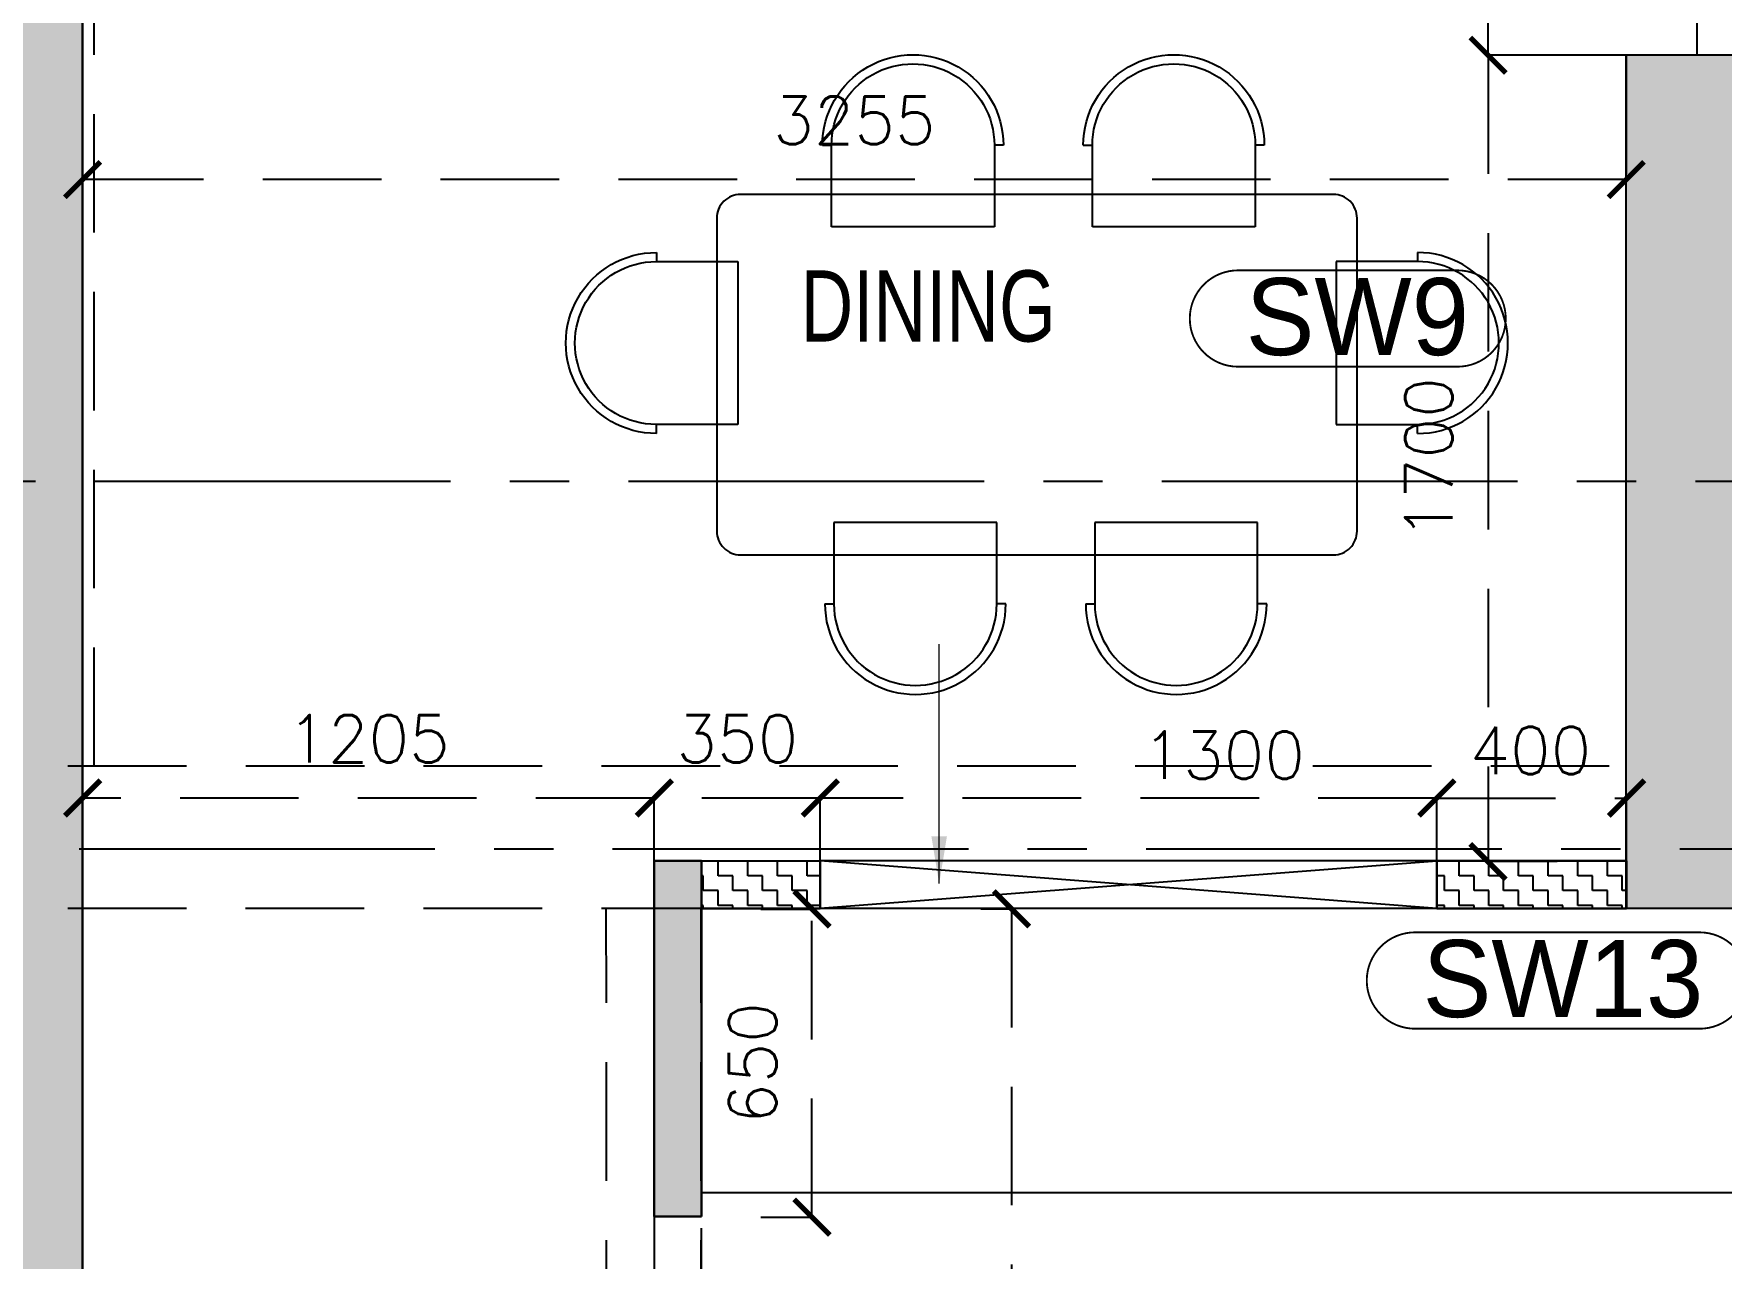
# Model space of a CAD drawing. Header units: millimetres. Extents: x 1167879 to 1231451, y -5731814 to -5645217.
# Drawn here: x 1206244 to 1209803, y -5708838 to -5706256 of the extents above; entities that cross this region are included whole.
import ezdxf

# ---------------------------------------------------------------- set-up
doc = ezdxf.new("R2010")
doc.units = ezdxf.units.MM
doc.header["$LTSCALE"] = 1000
doc.header["$MEASUREMENT"] = 0
for name, pattern in [('2BHK-A - BACK$0$AUDIT_D_120904163729-0', [0]), ('2BHK-A - BACK$0$HIDDEN', [0.375, 0.25, -0.125]), ('AUDIT_D_120904163729-0', [0]), ('T8(T9 IS SIMILAR) - DIMENSION & TEXTING$0$HIDDEN', [0.375, 0.25, -0.125]), ('T8(T9 IS SIMILAR)$0$$0$HIDDEN', [0.375, 0.25, -0.125]), ('T8_REFUGE COLUMNS$0$CENTER2', [1.125, 0.75, -0.125, 0.125, -0.125])]:
    doc.linetypes.add(name, pattern=pattern)
doc.layers.get('0').update_dxf_attribs({"linetype": 'AUDIT_D_120904163729-0'})
for name, color, linetype in [('2BHK-A - BACK$0$2BHK-A - FRONT$0$a-furniture', 8, 'Continuous'), ('2BHK-A - BACK$0$A-HATCH -160', 251, '2BHK-A - BACK$0$AUDIT_D_120904163729-0'), ('2BHK-A - BACK$0$a-KIT FIX', 251, 'Continuous'), ('2BHK-A - BACK$0$A-LINTEL', 5, '2BHK-A - BACK$0$HIDDEN'), ('2BHK-A - BACK$0$CUT-OUT', 49, 'Continuous'), ('T8(T9 IS SIMILAR) - DIMENSION & TEXTING$0$A-DIMENSIONS', 2, 'T8(T9 IS SIMILAR) - DIMENSION & TEXTING$0$HIDDEN'), ('T8(T9 IS SIMILAR)$0$$6$a-beam 2', 50, 'Continuous'), ('T8(T9 IS SIMILAR)$0$S-BEAM', 20, 'T8(T9 IS SIMILAR)$0$$0$HIDDEN'), ('T8_REFUGE COLUMNS$0$A-CENTERLINE', 193, 'T8_REFUGE COLUMNS$0$CENTER2'), ('T8_REFUGE COLUMNS$0$A-RCC COLS', 3, 'Continuous'), ('T8_TYPICAL COLUMNS$0$A-RCC COLS', 3, 'Continuous')]:
    doc.layers.add(name, color=color, linetype=linetype)
for name, color, linetype, lineweight in [('2BHK-A - BACK$0$A-WALL- 160', 6, 'Continuous', 30), ('T8(T9 IS SIMILAR) - DIMENSION & TEXTING$0$a-Text', 4, 'Continuous', 0), ('T8(T9 IS SIMILAR) - DIMENSION & TEXTING$0$R0-18-10-2014-T1-1st Podium Floor Plan$0$Text', 2, 'Continuous', 0), ('T8(T9 IS SIMILAR)$0$D&W', 8, 'Continuous', 25), ('T8_REFUGE COLUMNS$0$A-COLUMN NO size reduce', 81, 'Continuous', 25)]:
    doc.layers.add(name, color=color, linetype=linetype, lineweight=lineweight)
doc.layers.add('T8_REFUGE COLUMNS$0$COL-HATCH', color=7, linetype='Continuous', lineweight=25, true_color=0xa3a3a3)
doc.styles.add('T8(T9 IS SIMILAR) - DIMENSION & TEXTING$0$ARIAL ARROW', font='swisscl.ttf')
doc.styles.add('T8(T9 IS SIMILAR) - DIMENSION & TEXTING$0$Romans 1', font='romans.shx', dxfattribs={"height": 100})
doc.styles.add('T8(T9 IS SIMILAR) - DIMENSION & TEXTING$0$Tahoma', font='tahoma.ttf')
doc.styles.add('T8_REFUGE COLUMNS$0$STANDARD', font='GOTHIC.TTF')
doc.dimstyles.new('T8(T9 IS SIMILAR) - DIMENSION & TEXTING$0$ALPINE S', dxfattribs={"dimscale": 0, "dimtxt": 100, "dimasz": 75, "dimexe": 0, "dimexo": 0, "dimgap": 75, "dimtad": 1, "dimdec": 0, "dimzin": 0, "dimdsep": 46, "dimtxsty": 'T8(T9 IS SIMILAR) - DIMENSION & TEXTING$0$Romans 1', "dimblk": 'T8(T9 IS SIMILAR) - DIMENSION & TEXTING$0$_ArchTick', "dimcen": 0.09, "dimclrd": 256, "dimclre": 256, "dimclrt": 7, "dimadec": 0, "dimazin": 0, "dimtfac": 1, "dimtdec": 0, "dimtofl": 0, "dimtmove": 1, "dimatfit": 0, "dimldrblk": 'T8(T9 IS SIMILAR) - DIMENSION & TEXTING$0$_Open90', "dimfxl": 1, "dimtolj": 1, "dimtzin": 0, "dimarcsym": 0})
doc.dimstyles.new('T8(T9 IS SIMILAR) - DIMENSION & TEXTING$0$SAMATA STD', dxfattribs={"dimtxt": 100, "dimasz": 50, "dimexe": 50, "dimexo": 50, "dimgap": 10, "dimtad": 0, "dimdec": 0, "dimrnd": 5, "dimzin": 0, "dimdsep": 46, "dimtxsty": 'T8(T9 IS SIMILAR) - DIMENSION & TEXTING$0$Tahoma', "dimblk": 'T8(T9 IS SIMILAR) - DIMENSION & TEXTING$0$_Origin2', "dimcen": -50, "dimdle": 50, "dimclrd": 7, "dimclre": 7, "dimclrt": 7, "dimadec": 0, "dimazin": 0, "dimtfac": 1, "dimtdec": 0, "dimtmove": 1, "dimatfit": 3, "dimfxl": 150, "dimtfill": 1, "dimtolj": 1, "dimtzin": 0, "dimlwd": -1, "dimlwe": -1, "dimarcsym": 0})
pattern_1 = [(9e-15, (7e-09, 0), (31.25, 31.25), [31.25, -31.25]), (90, (31.25, 0), (-31.25, 31.25), [31.25, -31.25])]

# ---------------------------------------------------------------- blocks, each defined once
blk = doc.blocks.new('T8(T9 IS SIMILAR) - DIMENSION & TEXTING$0$_ArchTick')
at = {"color": 0, "linetype": 'ByBlock', "const_width": 0.15}
blk.add_lwpolyline([(-0.5, -0.5), (0.5, 0.5)], dxfattribs=at)
blk = doc.blocks.new('*D456')
at = {"layer": 'T8(T9 IS SIMILAR) - DIMENSION & TEXTING$0$A-DIMENSIONS', "linetype": 'T8(T9 IS SIMILAR) - DIMENSION & TEXTING$0$HIDDEN', "lineweight": -2, "transparency": 16777216}
for p, q in [((1207777.6, -5708101.3), (1207885.3, -5708101.3)), ((1207777.6, -5708751), (1207885.3, -5708751))]:
    blk.add_line(p, q, dxfattribs=at)
at = {"layer": 'T8(T9 IS SIMILAR) - DIMENSION & TEXTING$0$A-DIMENSIONS', "lineweight": -2, "transparency": 16777216}
blk.add_line((1207885.3, -5708751), (1207885.3, -5708101.3), dxfattribs=at)
at = {"layer": 'T8(T9 IS SIMILAR) - DIMENSION & TEXTING$0$A-DIMENSIONS', "linetype": 'ByBlock', "lineweight": -2, "transparency": 16777216, "xscale": 75, "yscale": 75, "zscale": 75}
for p, rotation in [((1207885.3, -5708101.3), 90), ((1207885.3, -5708751), 270)]:
    blk.add_blockref('T8(T9 IS SIMILAR) - DIMENSION & TEXTING$0$_ArchTick', p, dxfattribs=dict(at, rotation=rotation))
at = {"layer": 'T8(T9 IS SIMILAR) - DIMENSION & TEXTING$0$A-DIMENSIONS', "color": 7, "linetype": 'ByBlock', "transparency": 16777216, "insert": (1207760.3, -5708426.1), "char_height": 100, "attachment_point": 5, "rotation": 90, "style": 'T8(T9 IS SIMILAR) - DIMENSION & TEXTING$0$Romans 1'}
blk.add_mtext('\\A1;650', dxfattribs=at)
blk = doc.blocks.new('T8(T9 IS SIMILAR) - DIMENSION & TEXTING$0$_Open90')
at = {"color": 0, "linetype": 'ByBlock', "lineweight": -2}
for p, q in [((-0.5, 0.5), (0, 0)), ((0, 0), (-1, 0)), ((0, 0), (-0.5, -0.5))]:
    blk.add_line(p, q, dxfattribs=at)
blk = doc.blocks.new('*D459')
at = {"layer": 'T8(T9 IS SIMILAR) - DIMENSION & TEXTING$0$A-DIMENSIONS', "linetype": 'T8(T9 IS SIMILAR) - DIMENSION & TEXTING$0$HIDDEN', "lineweight": -2, "transparency": 16777216}
for p, q in [((1208241.2, -5708100.9), (1208306.1, -5708100.9)), ((1208241.2, -5710550.9), (1208306.1, -5710550.9))]:
    blk.add_line(p, q, dxfattribs=at)
at = {"layer": 'T8(T9 IS SIMILAR) - DIMENSION & TEXTING$0$A-DIMENSIONS', "lineweight": -2, "transparency": 16777216}
blk.add_line((1208306.1, -5708100.9), (1208306.1, -5710550.9), dxfattribs=at)
at = {"layer": 'T8(T9 IS SIMILAR) - DIMENSION & TEXTING$0$A-DIMENSIONS', "linetype": 'ByBlock', "lineweight": -2, "transparency": 16777216, "xscale": 75, "yscale": 75, "zscale": 75}
for p, rotation in [((1208306.1, -5708100.9), 90), ((1208306.1, -5710550.9), 270)]:
    blk.add_blockref('T8(T9 IS SIMILAR) - DIMENSION & TEXTING$0$_ArchTick', p, dxfattribs=dict(at, rotation=rotation))
at = {"layer": 'T8(T9 IS SIMILAR) - DIMENSION & TEXTING$0$A-DIMENSIONS', "color": 7, "linetype": 'ByBlock', "transparency": 16777216, "insert": (1208181.1, -5709325.9), "char_height": 100, "attachment_point": 5, "rotation": 90, "style": 'T8(T9 IS SIMILAR) - DIMENSION & TEXTING$0$Romans 1'}
blk.add_mtext('\\A1;2450', dxfattribs=at)
blk = doc.blocks.new('*D432')
at = {"layer": 'T8(T9 IS SIMILAR) - DIMENSION & TEXTING$0$A-DIMENSIONS', "linetype": 'T8(T9 IS SIMILAR) - DIMENSION & TEXTING$0$HIDDEN', "lineweight": -2, "transparency": 16777216}
for p, q in [((1209504.8, -5702325.8), (1209310.8, -5702325.8)), ((1209602.3, -5706300.9), (1209310.8, -5706300.9))]:
    blk.add_line(p, q, dxfattribs=at)
at = {"layer": 'T8(T9 IS SIMILAR) - DIMENSION & TEXTING$0$A-DIMENSIONS', "lineweight": -2, "transparency": 16777216}
blk.add_line((1209310.8, -5706300.9), (1209310.8, -5702325.8), dxfattribs=at)
at = {"layer": 'T8(T9 IS SIMILAR) - DIMENSION & TEXTING$0$A-DIMENSIONS', "linetype": 'ByBlock', "lineweight": -2, "transparency": 16777216, "xscale": 75, "yscale": 75, "zscale": 75}
for p, rotation in [((1209310.8, -5702325.8), 90), ((1209310.8, -5706300.9), 270)]:
    blk.add_blockref('T8(T9 IS SIMILAR) - DIMENSION & TEXTING$0$_ArchTick', p, dxfattribs=dict(at, rotation=rotation))
at = {"layer": 'T8(T9 IS SIMILAR) - DIMENSION & TEXTING$0$A-DIMENSIONS', "color": 7, "linetype": 'ByBlock', "transparency": 16777216, "insert": (1209185.8, -5704313.4), "char_height": 100, "attachment_point": 5, "rotation": 90, "style": 'T8(T9 IS SIMILAR) - DIMENSION & TEXTING$0$Romans 1'}
blk.add_mtext('\\A1;3975', dxfattribs=at)
blk = doc.blocks.new('*D433')
at = {"layer": 'T8(T9 IS SIMILAR) - DIMENSION & TEXTING$0$A-DIMENSIONS', "linetype": 'T8(T9 IS SIMILAR) - DIMENSION & TEXTING$0$HIDDEN', "lineweight": -2, "transparency": 16777216}
for p, q in [((1209456.5, -5706300.9), (1209310.8, -5706300.9)), ((1209456.5, -5708001.3), (1209310.8, -5708001.3))]:
    blk.add_line(p, q, dxfattribs=at)
at = {"layer": 'T8(T9 IS SIMILAR) - DIMENSION & TEXTING$0$A-DIMENSIONS', "lineweight": -2, "transparency": 16777216}
blk.add_line((1209310.8, -5706300.9), (1209310.8, -5708001.3), dxfattribs=at)
at = {"layer": 'T8(T9 IS SIMILAR) - DIMENSION & TEXTING$0$A-DIMENSIONS', "linetype": 'ByBlock', "lineweight": -2, "transparency": 16777216, "xscale": 75, "yscale": 75, "zscale": 75}
for p, rotation in [((1209310.8, -5706300.9), 90), ((1209310.8, -5708001.3), 270)]:
    blk.add_blockref('T8(T9 IS SIMILAR) - DIMENSION & TEXTING$0$_ArchTick', p, dxfattribs=dict(at, rotation=rotation))
at = {"layer": 'T8(T9 IS SIMILAR) - DIMENSION & TEXTING$0$A-DIMENSIONS', "color": 7, "linetype": 'ByBlock', "transparency": 16777216, "insert": (1209185.8, -5707151.1), "char_height": 100, "attachment_point": 5, "rotation": 90, "style": 'T8(T9 IS SIMILAR) - DIMENSION & TEXTING$0$Romans 1'}
blk.add_mtext('\\A1;1700', dxfattribs=at)
blk = doc.blocks.new('*D434')
at = {"layer": 'T8(T9 IS SIMILAR) - DIMENSION & TEXTING$0$A-DIMENSIONS', "linetype": 'T8(T9 IS SIMILAR) - DIMENSION & TEXTING$0$HIDDEN', "lineweight": -2, "transparency": 16777216}
for p, q in [((1206347.3, -5706300.9), (1206347.3, -5706563.1)), ((1209602.3, -5706300.9), (1209602.3, -5706563.1))]:
    blk.add_line(p, q, dxfattribs=at)
at = {"layer": 'T8(T9 IS SIMILAR) - DIMENSION & TEXTING$0$A-DIMENSIONS', "lineweight": -2, "transparency": 16777216}
blk.add_line((1209602.3, -5706563.1), (1206347.3, -5706563.1), dxfattribs=at)
at = {"layer": 'T8(T9 IS SIMILAR) - DIMENSION & TEXTING$0$A-DIMENSIONS', "linetype": 'ByBlock', "lineweight": -2, "transparency": 16777216, "xscale": 75, "yscale": 75, "zscale": 75, "rotation": 180}
blk.add_blockref('T8(T9 IS SIMILAR) - DIMENSION & TEXTING$0$_ArchTick', (1206347.3, -5706563.1), dxfattribs=at)
at = {"layer": 'T8(T9 IS SIMILAR) - DIMENSION & TEXTING$0$A-DIMENSIONS', "linetype": 'ByBlock', "lineweight": -2, "transparency": 16777216, "xscale": 75, "yscale": 75, "zscale": 75}
blk.add_blockref('T8(T9 IS SIMILAR) - DIMENSION & TEXTING$0$_ArchTick', (1209602.3, -5706563.1), dxfattribs=at)
at = {"layer": 'T8(T9 IS SIMILAR) - DIMENSION & TEXTING$0$A-DIMENSIONS', "color": 7, "linetype": 'ByBlock', "transparency": 16777216, "insert": (1207974.8, -5706438.1), "char_height": 100, "attachment_point": 5, "style": 'T8(T9 IS SIMILAR) - DIMENSION & TEXTING$0$Romans 1'}
blk.add_mtext('\\A1;3255', dxfattribs=at)
blk = doc.blocks.new('*D279')
at = {"layer": 'T8(T9 IS SIMILAR) - DIMENSION & TEXTING$0$A-DIMENSIONS', "linetype": 'T8(T9 IS SIMILAR) - DIMENSION & TEXTING$0$HIDDEN', "lineweight": -2, "transparency": 16777216}
for p, q in [((1209202.9, -5707999.9), (1209202.9, -5707867.1)), ((1209602.9, -5707999.9), (1209602.9, -5707867.1))]:
    blk.add_line(p, q, dxfattribs=at)
at = {"layer": 'T8(T9 IS SIMILAR) - DIMENSION & TEXTING$0$A-DIMENSIONS', "lineweight": -2, "transparency": 16777216}
blk.add_line((1209202.9, -5707867.1), (1209602.9, -5707867.1), dxfattribs=at)
at = {"layer": 'T8(T9 IS SIMILAR) - DIMENSION & TEXTING$0$A-DIMENSIONS', "linetype": 'ByBlock', "lineweight": -2, "transparency": 16777216, "xscale": 75, "yscale": 75, "zscale": 75, "rotation": 180}
blk.add_blockref('T8(T9 IS SIMILAR) - DIMENSION & TEXTING$0$_ArchTick', (1209202.9, -5707867.1), dxfattribs=at)
at = {"layer": 'T8(T9 IS SIMILAR) - DIMENSION & TEXTING$0$A-DIMENSIONS', "linetype": 'ByBlock', "lineweight": -2, "transparency": 16777216, "xscale": 75, "yscale": 75, "zscale": 75}
blk.add_blockref('T8(T9 IS SIMILAR) - DIMENSION & TEXTING$0$_ArchTick', (1209602.9, -5707867.1), dxfattribs=at)
at = {"layer": 'T8(T9 IS SIMILAR) - DIMENSION & TEXTING$0$A-DIMENSIONS', "color": 7, "linetype": 'ByBlock', "transparency": 16777216, "insert": (1209400.1, -5707767), "char_height": 100, "attachment_point": 5, "style": 'T8(T9 IS SIMILAR) - DIMENSION & TEXTING$0$Romans 1'}
blk.add_mtext('\\A1;400', dxfattribs=at)
blk = doc.blocks.new('*D280')
at = {"layer": 'T8(T9 IS SIMILAR) - DIMENSION & TEXTING$0$A-DIMENSIONS', "linetype": 'T8(T9 IS SIMILAR) - DIMENSION & TEXTING$0$HIDDEN', "lineweight": -2, "transparency": 16777216}
for p, q in [((1207902.9, -5708000.1), (1207902.9, -5707867.1)), ((1209202.9, -5708000.1), (1209202.9, -5707867.1))]:
    blk.add_line(p, q, dxfattribs=at)
at = {"layer": 'T8(T9 IS SIMILAR) - DIMENSION & TEXTING$0$A-DIMENSIONS', "lineweight": -2, "transparency": 16777216}
blk.add_line((1209202.9, -5707867.1), (1207902.9, -5707867.1), dxfattribs=at)
at = {"layer": 'T8(T9 IS SIMILAR) - DIMENSION & TEXTING$0$A-DIMENSIONS', "linetype": 'ByBlock', "lineweight": -2, "transparency": 16777216, "xscale": 75, "yscale": 75, "zscale": 75, "rotation": 180}
blk.add_blockref('T8(T9 IS SIMILAR) - DIMENSION & TEXTING$0$_ArchTick', (1207902.9, -5707867.1), dxfattribs=at)
at = {"layer": 'T8(T9 IS SIMILAR) - DIMENSION & TEXTING$0$A-DIMENSIONS', "linetype": 'ByBlock', "lineweight": -2, "transparency": 16777216, "xscale": 75, "yscale": 75, "zscale": 75}
blk.add_blockref('T8(T9 IS SIMILAR) - DIMENSION & TEXTING$0$_ArchTick', (1209202.9, -5707867.1), dxfattribs=at)
at = {"layer": 'T8(T9 IS SIMILAR) - DIMENSION & TEXTING$0$A-DIMENSIONS', "color": 7, "linetype": 'ByBlock', "transparency": 16777216, "insert": (1208753.2, -5707776.7), "char_height": 100, "attachment_point": 5, "style": 'T8(T9 IS SIMILAR) - DIMENSION & TEXTING$0$Romans 1', "bg_fill": 3, "box_fill_scale": 1.25, "bg_fill_color": 256, "bg_fill_true_color": 13158600, "bg_fill_transparency": 0}
blk.add_mtext('\\A1;1300', dxfattribs=at)
blk = doc.blocks.new('*D281')
at = {"layer": 'T8(T9 IS SIMILAR) - DIMENSION & TEXTING$0$A-DIMENSIONS', "linetype": 'T8(T9 IS SIMILAR) - DIMENSION & TEXTING$0$HIDDEN', "lineweight": -2, "transparency": 16777216}
for p, q in [((1207552.9, -5707999.9), (1207552.9, -5707867.1)), ((1207902.9, -5707999.9), (1207902.9, -5707867.1))]:
    blk.add_line(p, q, dxfattribs=at)
at = {"layer": 'T8(T9 IS SIMILAR) - DIMENSION & TEXTING$0$A-DIMENSIONS', "lineweight": -2, "transparency": 16777216}
blk.add_line((1207902.9, -5707867.1), (1207552.9, -5707867.1), dxfattribs=at)
at = {"layer": 'T8(T9 IS SIMILAR) - DIMENSION & TEXTING$0$A-DIMENSIONS', "color": 7, "linetype": 'ByBlock', "transparency": 16777216, "insert": (1207727.9, -5707742.1), "char_height": 100, "attachment_point": 5, "style": 'T8(T9 IS SIMILAR) - DIMENSION & TEXTING$0$Romans 1', "bg_fill": 3, "box_fill_scale": 1.25, "bg_fill_color": 256, "bg_fill_true_color": 13158600, "bg_fill_transparency": 0}
blk.add_mtext('\\A1;350', dxfattribs=at)
at = {"layer": 'T8(T9 IS SIMILAR) - DIMENSION & TEXTING$0$A-DIMENSIONS', "linetype": 'ByBlock', "lineweight": -2, "transparency": 16777216, "xscale": 75, "yscale": 75, "zscale": 75, "rotation": 180}
blk.add_blockref('T8(T9 IS SIMILAR) - DIMENSION & TEXTING$0$_ArchTick', (1207552.9, -5707867.1), dxfattribs=at)
at = {"layer": 'T8(T9 IS SIMILAR) - DIMENSION & TEXTING$0$A-DIMENSIONS', "linetype": 'ByBlock', "lineweight": -2, "transparency": 16777216, "xscale": 75, "yscale": 75, "zscale": 75}
blk.add_blockref('T8(T9 IS SIMILAR) - DIMENSION & TEXTING$0$_ArchTick', (1207902.9, -5707867.1), dxfattribs=at)
blk = doc.blocks.new('*D282')
at = {"layer": 'T8(T9 IS SIMILAR) - DIMENSION & TEXTING$0$A-DIMENSIONS', "linetype": 'T8(T9 IS SIMILAR) - DIMENSION & TEXTING$0$HIDDEN', "lineweight": -2, "transparency": 16777216}
for p, q in [((1206347.5, -5707999.9), (1206347.5, -5707867.1)), ((1207552.9, -5707999.9), (1207552.9, -5707867.1))]:
    blk.add_line(p, q, dxfattribs=at)
at = {"layer": 'T8(T9 IS SIMILAR) - DIMENSION & TEXTING$0$A-DIMENSIONS', "lineweight": -2, "transparency": 16777216}
blk.add_line((1207552.9, -5707867.1), (1206347.5, -5707867.1), dxfattribs=at)
at = {"layer": 'T8(T9 IS SIMILAR) - DIMENSION & TEXTING$0$A-DIMENSIONS', "linetype": 'ByBlock', "lineweight": -2, "transparency": 16777216, "xscale": 75, "yscale": 75, "zscale": 75, "rotation": 180}
blk.add_blockref('T8(T9 IS SIMILAR) - DIMENSION & TEXTING$0$_ArchTick', (1206347.5, -5707867.1), dxfattribs=at)
at = {"layer": 'T8(T9 IS SIMILAR) - DIMENSION & TEXTING$0$A-DIMENSIONS', "linetype": 'ByBlock', "lineweight": -2, "transparency": 16777216, "xscale": 75, "yscale": 75, "zscale": 75}
blk.add_blockref('T8(T9 IS SIMILAR) - DIMENSION & TEXTING$0$_ArchTick', (1207552.9, -5707867.1), dxfattribs=at)
at = {"layer": 'T8(T9 IS SIMILAR) - DIMENSION & TEXTING$0$A-DIMENSIONS', "color": 7, "linetype": 'ByBlock', "transparency": 16777216, "insert": (1206950.2, -5707742.1), "char_height": 100, "attachment_point": 5, "style": 'T8(T9 IS SIMILAR) - DIMENSION & TEXTING$0$Romans 1', "bg_fill": 3, "box_fill_scale": 1.25, "bg_fill_color": 256, "bg_fill_true_color": 13158600, "bg_fill_transparency": 0}
blk.add_mtext('\\A1;1205', dxfattribs=at)
blk = doc.blocks.new('T8(T9 IS SIMILAR) - DIMENSION & TEXTING$0$_Origin2')
at = {"color": 0, "linetype": 'ByBlock', "lineweight": -2}
blk.add_line((-0.5, 0), (-1, 0), dxfattribs=at)
for radius in [0.5, 0.25]:
    blk.add_circle((0, 0), radius, dxfattribs=at)
blk = doc.blocks.new('T8_REFUGE COLUMNS')
at = {"layer": 'T8_REFUGE COLUMNS$0$COL-HATCH', "linetype": 'ByBlock'}
h = blk.add_hatch(color=256, dxfattribs=at)
h.dxf.hatch_style = 1
h.paths.add_polyline_path([(1209602.1, -5706299.9), (1209852.1, -5706299.9), (1209852.1, -5708099.9), (1209602.1, -5708099.9)])
at = {"layer": 'T8_REFUGE COLUMNS$0$A-CENTERLINE'}
for p, q in [((1217248.2, -5707199.9), (1182156.9, -5707199.9)), ((1217215, -5707974.9), (1182156.9, -5707974.9))]:
    blk.add_line(p, q, dxfattribs=at)
at = {"layer": 'T8_REFUGE COLUMNS$0$A-COLUMN NO size reduce', "linetype": 'ByBlock', "const_width": 3.9}
for points in [[(1208783.5, -5706957.6, -1), (1208783.5, -5706754.5), (1209246.6, -5706754.5, -1), (1209246.6, -5706957.6)], [(1209156.7, -5708353.6, -1), (1209156.7, -5708150.4), (1209756.9, -5708150.4, -1), (1209756.9, -5708353.6)]]:
    blk.add_lwpolyline(points, format="xyb", close=True, dxfattribs=at)
at = {"layer": 'T8_REFUGE COLUMNS$0$A-RCC COLS', "linetype": 'ByBlock'}
blk.add_lwpolyline([(1209602.1, -5706299.9), (1209852.1, -5706299.9), (1209852.1, -5708099.9), (1209602.1, -5708099.9)], close=True, dxfattribs=at)
at = {"layer": 'T8_REFUGE COLUMNS$0$A-COLUMN NO size reduce', "linetype": 'ByBlock', "char_height": 162.5, "attachment_point": 1, "style": 'T8_REFUGE COLUMNS$0$STANDARD'}
for s, insert in [('SW9', (1208799.8, -5706770.7)), ('SW13', (1209172.9, -5708166.6))]:
    blk.add_mtext_dynamic_manual_height_columns(s, width=444.685, gutter_width=500, heights=[0], dxfattribs=dict(at, insert=insert))
blk = doc.blocks.new('T8_TYPICAL COLUMNS')
at = {"layer": 'T8_TYPICAL COLUMNS$0$A-RCC COLS', "linetype": 'ByBlock'}
blk.add_blockref('T8_REFUGE COLUMNS', (0, 0), dxfattribs=at)
blk = doc.blocks.new('2BHK-A - BACK$0$2BHK-A - FRONT$0$A$C50024E40')
at = {"color": 0, "linetype": 'ByBlock'}
for p, q in [((0, 0), (0, -225)), ((450, 0), (0, 0)), ((450, -225), (450, 0)), ((-25, -225), (0, -225)), ((475, -225), (450, -225))]:
    blk.add_line(p, q, dxfattribs=at)
for major_axis in [(-176.8, 176.8), (-159.1, 159.1)]:
    blk.add_ellipse((225, -225), major_axis=major_axis, ratio=1, start_param=0.785398, end_param=3.926991, dxfattribs=at)
blk = doc.blocks.new('2BHK-A - BACK')
at = {"layer": '2BHK-A - BACK$0$A-HATCH -160', "linetype": 'ByBlock'}
h = blk.add_hatch(dxfattribs=at)
h.set_pattern_fill('ZIGZAG', color=256, scale=250)
h.set_pattern_definition([(9e-15, (-0.22, 0.45), (31.25, 31.25), [31.25, -31.25]), (90, (31.03, 0.45), (-31.25, 31.25), [31.25, -31.25])])
h.paths.add_polyline_path([(1196642.1, -5706299.9), (1198342.2, -5706299.9), (1198342.2, -5706399.9), (1196642.1, -5706399.9)])
h.paths.add_polyline_path([(1199382.6, -5705299.9), (1199382.6, -5705199.9), (1201592.2, -5705199.9), (1201592.2, -5705299.9), (1200442.1, -5705299.9), (1200442.1, -5705399.9), (1200342.1, -5705399.9), (1200342.1, -5705299.9)])
h.paths.add_polyline_path([(1200442.1, -5706399.9), (1201341.8, -5706399.9), (1201341.8, -5706299.9), (1200442.1, -5706299.9)])
h.paths.add_polyline_path([(1202091.8, -5706299.9), (1202691.8, -5706299.9), (1202691.8, -5706399.9), (1202091.8, -5706399.9)])
h.paths.add_polyline_path([(1204892.1, -5708749.5), (1204992.1, -5708749.5), (1204992.1, -5707999.9), (1204892.1, -5707999.9)])
h.paths.add_polyline_path([(1204892.1, -5709649.5), (1204992.1, -5709649.5), (1204992.1, -5710549.5), (1204892.1, -5710549.5)])
h.paths.add_polyline_path([(1200142, -5708600.5), (1200257, -5708600.5), (1200257.1, -5708700.5), (1200042, -5708700.5), (1200042, -5708099.9), (1200142, -5708099.9)])
h.paths.add_polyline_path([(1202792.1, -5701189.9), (1203427.1, -5701189.9), (1203427.1, -5701089.9), (1202792.1, -5701089.9)])
h = blk.add_hatch(dxfattribs=at)
h.set_pattern_fill('HEX', color=256, scale=150)
h.set_pattern_definition([(9e-15, (-0.22, 0.45), (0, 32.47595264), [18.75, -37.5]), (120, (-0.22, 0.45), (-28.125, -16.23797632), [18.75, -37.5]), (60, (18.53, 0.45), (-28.125, 16.23797632), [18.75, -37.5])])
h.paths.add_polyline_path([(1206347.1, -5702324.3), (1206197.1, -5702324.3), (1206197.1, -5710748.8), (1206347.1, -5710748.8)])
h = blk.add_hatch(dxfattribs=at)
h.set_pattern_fill('ZIGZAG', color=256, scale=250)
h.set_pattern_definition(pattern_1)
h.paths.add_polyline_path([(1203342.1, -5707999.9), (1202942.1, -5707999.9), (1202942.1, -5708099.9), (1203342.1, -5708099.9)])
h = blk.add_hatch(dxfattribs=at)
h.set_pattern_fill('ZIGZAG', color=256, scale=250)
h.set_pattern_definition(pattern_1)
h.paths.add_polyline_path([(1204892.1, -5707999.9), (1204642.1, -5708000), (1204642.1, -5708100), (1204892.1, -5708100)])
at = {"layer": '2BHK-A - BACK$0$2BHK-A - FRONT$0$a-furniture'}
blk.add_lwpolyline([(1204809.9, -5707354.3), (1203559.9, -5707354.3, -0.414214), (1203509.9, -5707304.3), (1203509.9, -5706644.3, -0.414214), (1203559.9, -5706594.3), (1204809.9, -5706594.3, -0.414214), (1204859.9, -5706644.3), (1204859.9, -5707304.3, -0.414214)], format="xyb", close=True, dxfattribs=at)
at = {"layer": '2BHK-A - BACK$0$a-KIT FIX', "color": 1}
blk.add_line((1201731.8, -5708699.5), (1204892.1, -5708699.5), dxfattribs=at)
at = {"layer": '2BHK-A - BACK$0$A-LINTEL', "linetype": 'ByBlock'}
for p, q in [((1203342.1, -5707999.9), (1204642.1, -5707999.9)), ((1203342.1, -5708099.9), (1204642.1, -5708099.9))]:
    blk.add_line(p, q, dxfattribs=at)
blk.add_lwpolyline([(1203342.1, -5708099.9), (1204642.1, -5707999.8), (1204642.1, -5708099.7), (1203342.1, -5707999.9)], close=True, dxfattribs=at)
at = {"layer": '2BHK-A - BACK$0$A-WALL- 160', "linetype": 'ByBlock'}
for p, q in [((1206197.1, -5702324.3), (1206197.1, -5710748.8)), ((1206347.1, -5702324.3), (1206347.1, -5710748.8)), ((1204892.1, -5707999.9), (1204992.1, -5707999.9)), ((1204892.1, -5708749.5), (1204892.1, -5707999.9)), ((1204992.1, -5708749.5), (1204992.1, -5707999.9)), ((1204892.1, -5708749.5), (1204992.1, -5708749.5))]:
    blk.add_line(p, q, dxfattribs=at)
blk.add_lwpolyline([(1206347.1, -5702324.3), (1206347.1, -5710748.8), (1206197.1, -5710748.8), (1206197.1, -5702324.3)], dxfattribs=at)
for points in [[(1203342.1, -5707999.9), (1202942.1, -5707999.9), (1202942.1, -5708099.9), (1203342.1, -5708099.9)], [(1204892.1, -5707999.9), (1204642.1, -5708000), (1204642.1, -5708100), (1204892.1, -5708100)]]:
    blk.add_lwpolyline(points, close=True, dxfattribs=at)
at = {"layer": '2BHK-A - BACK$0$CUT-OUT', "linetype": '2BHK-A - BACK$0$HIDDEN', "ltscale": 0.5}
blk.add_lwpolyline([(1204992.1, -5709649.5), (1204892.1, -5709649.5), (1204892.1, -5708749.5), (1204992.1, -5708749.5)], close=True, dxfattribs=at)
at = {"layer": '2BHK-A - BACK$0$2BHK-A - FRONT$0$a-furniture', "zscale": 1000}
for p, xscale, yscale, rotation in [((1204068.1, -5706662.4), 0.7630874952141143, 0.7630874952141143, 180.0000066925881), ((1204618.1, -5706662.4), 0.7630874952141143, 0.7630874952141143, 180.0000066925881), ((1204815.7, -5707079.4), 0.7630874947821017, 0.7630874947821017, 89.99999330673671)]:
    blk.add_blockref('2BHK-A - BACK$0$2BHK-A - FRONT$0$A$C50024E40', p, dxfattribs=dict(at, xscale=xscale, yscale=yscale, rotation=rotation))
at = {"layer": '2BHK-A - BACK$0$2BHK-A - FRONT$0$a-furniture', "extrusion": (0, 0, -1), "xscale": 0.7630874947594001, "yscale": 0.7630874947594001, "zscale": -1000, "rotation": 89.99999330780805}
blk.add_blockref('2BHK-A - BACK$0$2BHK-A - FRONT$0$A$C50024E40', (-1203554.2, -5707079.4), dxfattribs=at)
at = {"layer": '2BHK-A - BACK$0$2BHK-A - FRONT$0$a-furniture', "extrusion": (0, 0, -1), "xscale": 0.7630874952141011, "yscale": 0.7630874952141011, "zscale": -1000}
for p in [(-1204063, -5707286.2), (-1204613, -5707286.2)]:
    blk.add_blockref('2BHK-A - BACK$0$2BHK-A - FRONT$0$A$C50024E40', p, dxfattribs=at)
blk = doc.blocks.new('T8(T9 IS SIMILAR) - DIMENSION & TEXTING')
at = {"layer": 'T8(T9 IS SIMILAR) - DIMENSION & TEXTING$0$a-Text', "style": 'T8(T9 IS SIMILAR) - DIMENSION & TEXTING$0$ARIAL ARROW'}
blk.add_text('DINING', height=150, dxfattribs=at).set_placement((1207861.3, -5706904.6))
at = {"layer": 'T8(T9 IS SIMILAR) - DIMENSION & TEXTING$0$A-DIMENSIONS', "linetype": 'ByBlock'}
for base, p1, p2, angle, picture, middle in [((1209310.8, -5702325.8), (1209602.3, -5706300.9), (1209504.8, -5702325.8), 270, '*D432', (1209185.8, -5704313.4)), ((1209310.8, -5708001.3), (1209456.5, -5706300.9), (1209456.5, -5708001.3), 270, '*D433', (1209185.8, -5707151.1)), ((1206347.3, -5706563.1), (1209602.3, -5706300.9), (1206347.3, -5706300.9), 180, '*D434', (1207974.8, -5706438.1)), ((1207885.3, -5708101.3), (1207777.6, -5708751), (1207777.6, -5708101.3), 270, '*D456', (1207760.3, -5708426.1)), ((1208306.1, -5710550.9), (1208241.2, -5708100.9), (1208241.2, -5710550.9), 270, '*D459', (1208181.1, -5709325.9))]:
    dim = blk.add_linear_dim(base=base, p1=p1, p2=p2, angle=angle, dimstyle='T8(T9 IS SIMILAR) - DIMENSION & TEXTING$0$ALPINE S', override={"dimscale": 1, "dimfxl": 5, "dimarcsym": 1}, dxfattribs=at)
    dim.commit()
    dim.dimension.update_dxf_attribs({"geometry": picture, "text_midpoint": middle})
dim = blk.add_linear_dim(base=(1209602.9, -5707867.1), p1=(1209202.9, -5707999.9), p2=(1209602.9, -5707999.9), angle=180, dimstyle='T8(T9 IS SIMILAR) - DIMENSION & TEXTING$0$ALPINE S', override={"dimscale": 1, "dimfxl": 5, "dimarcsym": 1}, dxfattribs=at)
dim.commit()
dim.dimension.update_dxf_attribs({"geometry": '*D279', "text_midpoint": (1209400.1, -5707892), "dimtype": 128})
dim = blk.add_linear_dim(base=(1207902.9, -5707867.1), p1=(1209202.9, -5708000.1), p2=(1207902.9, -5708000.1), angle=180, dimstyle='T8(T9 IS SIMILAR) - DIMENSION & TEXTING$0$ALPINE S', override={"dimscale": 1, "dimfxl": 5, "dimtfill": 1, "dimarcsym": 1}, dxfattribs=at)
dim.commit()
dim.dimension.update_dxf_attribs({"geometry": '*D280', "text_midpoint": (1208753.2, -5707901.7), "dimtype": 128})
dim = blk.add_linear_dim(base=(1207552.9, -5707867.1), p1=(1207902.9, -5707999.9), p2=(1207552.9, -5707999.9), angle=180, dimstyle='T8(T9 IS SIMILAR) - DIMENSION & TEXTING$0$ALPINE S', override={"dimscale": 1, "dimfxl": 5, "dimtfill": 1, "dimarcsym": 1}, dxfattribs=at)
dim.commit()
dim.dimension.update_dxf_attribs({"geometry": '*D281', "text_midpoint": (1207727.9, -5707867.1), "dimtype": 128})
at = {"layer": 'T8(T9 IS SIMILAR) - DIMENSION & TEXTING$0$R0-18-10-2014-T1-1st Podium Floor Plan$0$Text'}
blk.add_leader([(1208153.5, -5708047.7, -0.4), (1208153.5, -5707703.7, -0.4), (1208153.5, -5707542.6, -0.4)], dimstyle='T8(T9 IS SIMILAR) - DIMENSION & TEXTING$0$SAMATA STD', override={"dimasz": 100, "dimclrd": 2, "dimfxlon": 1, "dimarcsym": 1}, dxfattribs=at)
at = {"layer": 'T8(T9 IS SIMILAR) - DIMENSION & TEXTING$0$A-DIMENSIONS', "linetype": 'ByBlock'}
dim = blk.add_linear_dim(base=(1206347.5, -5707867.1), p1=(1207552.9, -5707999.9), p2=(1206347.5, -5707999.9), angle=180, dimstyle='T8(T9 IS SIMILAR) - DIMENSION & TEXTING$0$ALPINE S', override={"dimscale": 1, "dimfxl": 5, "dimtfill": 1, "dimarcsym": 1}, dxfattribs=at)
dim.commit()
dim.dimension.update_dxf_attribs({"geometry": '*D282', "text_midpoint": (1206950.2, -5707742.1)})
blk = doc.blocks.new('T8(T9 IS SIMILAR)')
at = {"layer": 'T8(T9 IS SIMILAR)$0$D&W', "linetype": 'ByBlock'}
for name in ['T8_TYPICAL COLUMNS', '2BHK-A - BACK']:
    blk.add_blockref(name, (0, 0), dxfattribs=at)
at = {"layer": 'T8(T9 IS SIMILAR)$0$D&W', "linetype": 'ByBlock', "xscale": -1}
blk.add_blockref('2BHK-A - BACK', (2412544.6, 0), dxfattribs=at)
at = {"layer": 'T8(T9 IS SIMILAR)$0$$6$a-beam 2', "linetype": 'ByBlock'}
blk.add_blockref('T8(T9 IS SIMILAR) - DIMENSION & TEXTING', (0, 0), dxfattribs=at)
at = {"layer": 'T8(T9 IS SIMILAR)$0$S-BEAM'}
for p, q in [((1206372, -5707799.8, -0.1), (1206371.9, -5702454.3, 0)), ((1209751.7, -5706299.4, 0.1), (1209751.7, -5705300)), ((1202941.5, -5707799.2), (1209602.4, -5707799.2)), ((1202941.2, -5708099.4), (1209602.1, -5708099.3)), ((1207451.8, -5710549.3, 0.1), (1207451.7, -5708099.2, 0)), ((1207651.8, -5710549.3, 0.1), (1207651.7, -5708099.2, 0))]:
    blk.add_line(p, q, dxfattribs=at)

msp = doc.modelspace()

# ---------------------------------------------------------------- block references
at = {"linetype": 'ByBlock'}
msp.add_blockref('T8(T9 IS SIMILAR) - DIMENSION & TEXTING', (0, 0), dxfattribs=at)

# ---------------------------------------------------------------- next in the draw order: block references
msp.add_blockref('T8(T9 IS SIMILAR)', (0, 0), dxfattribs=at)

doc.saveas('drawing.dxf')
